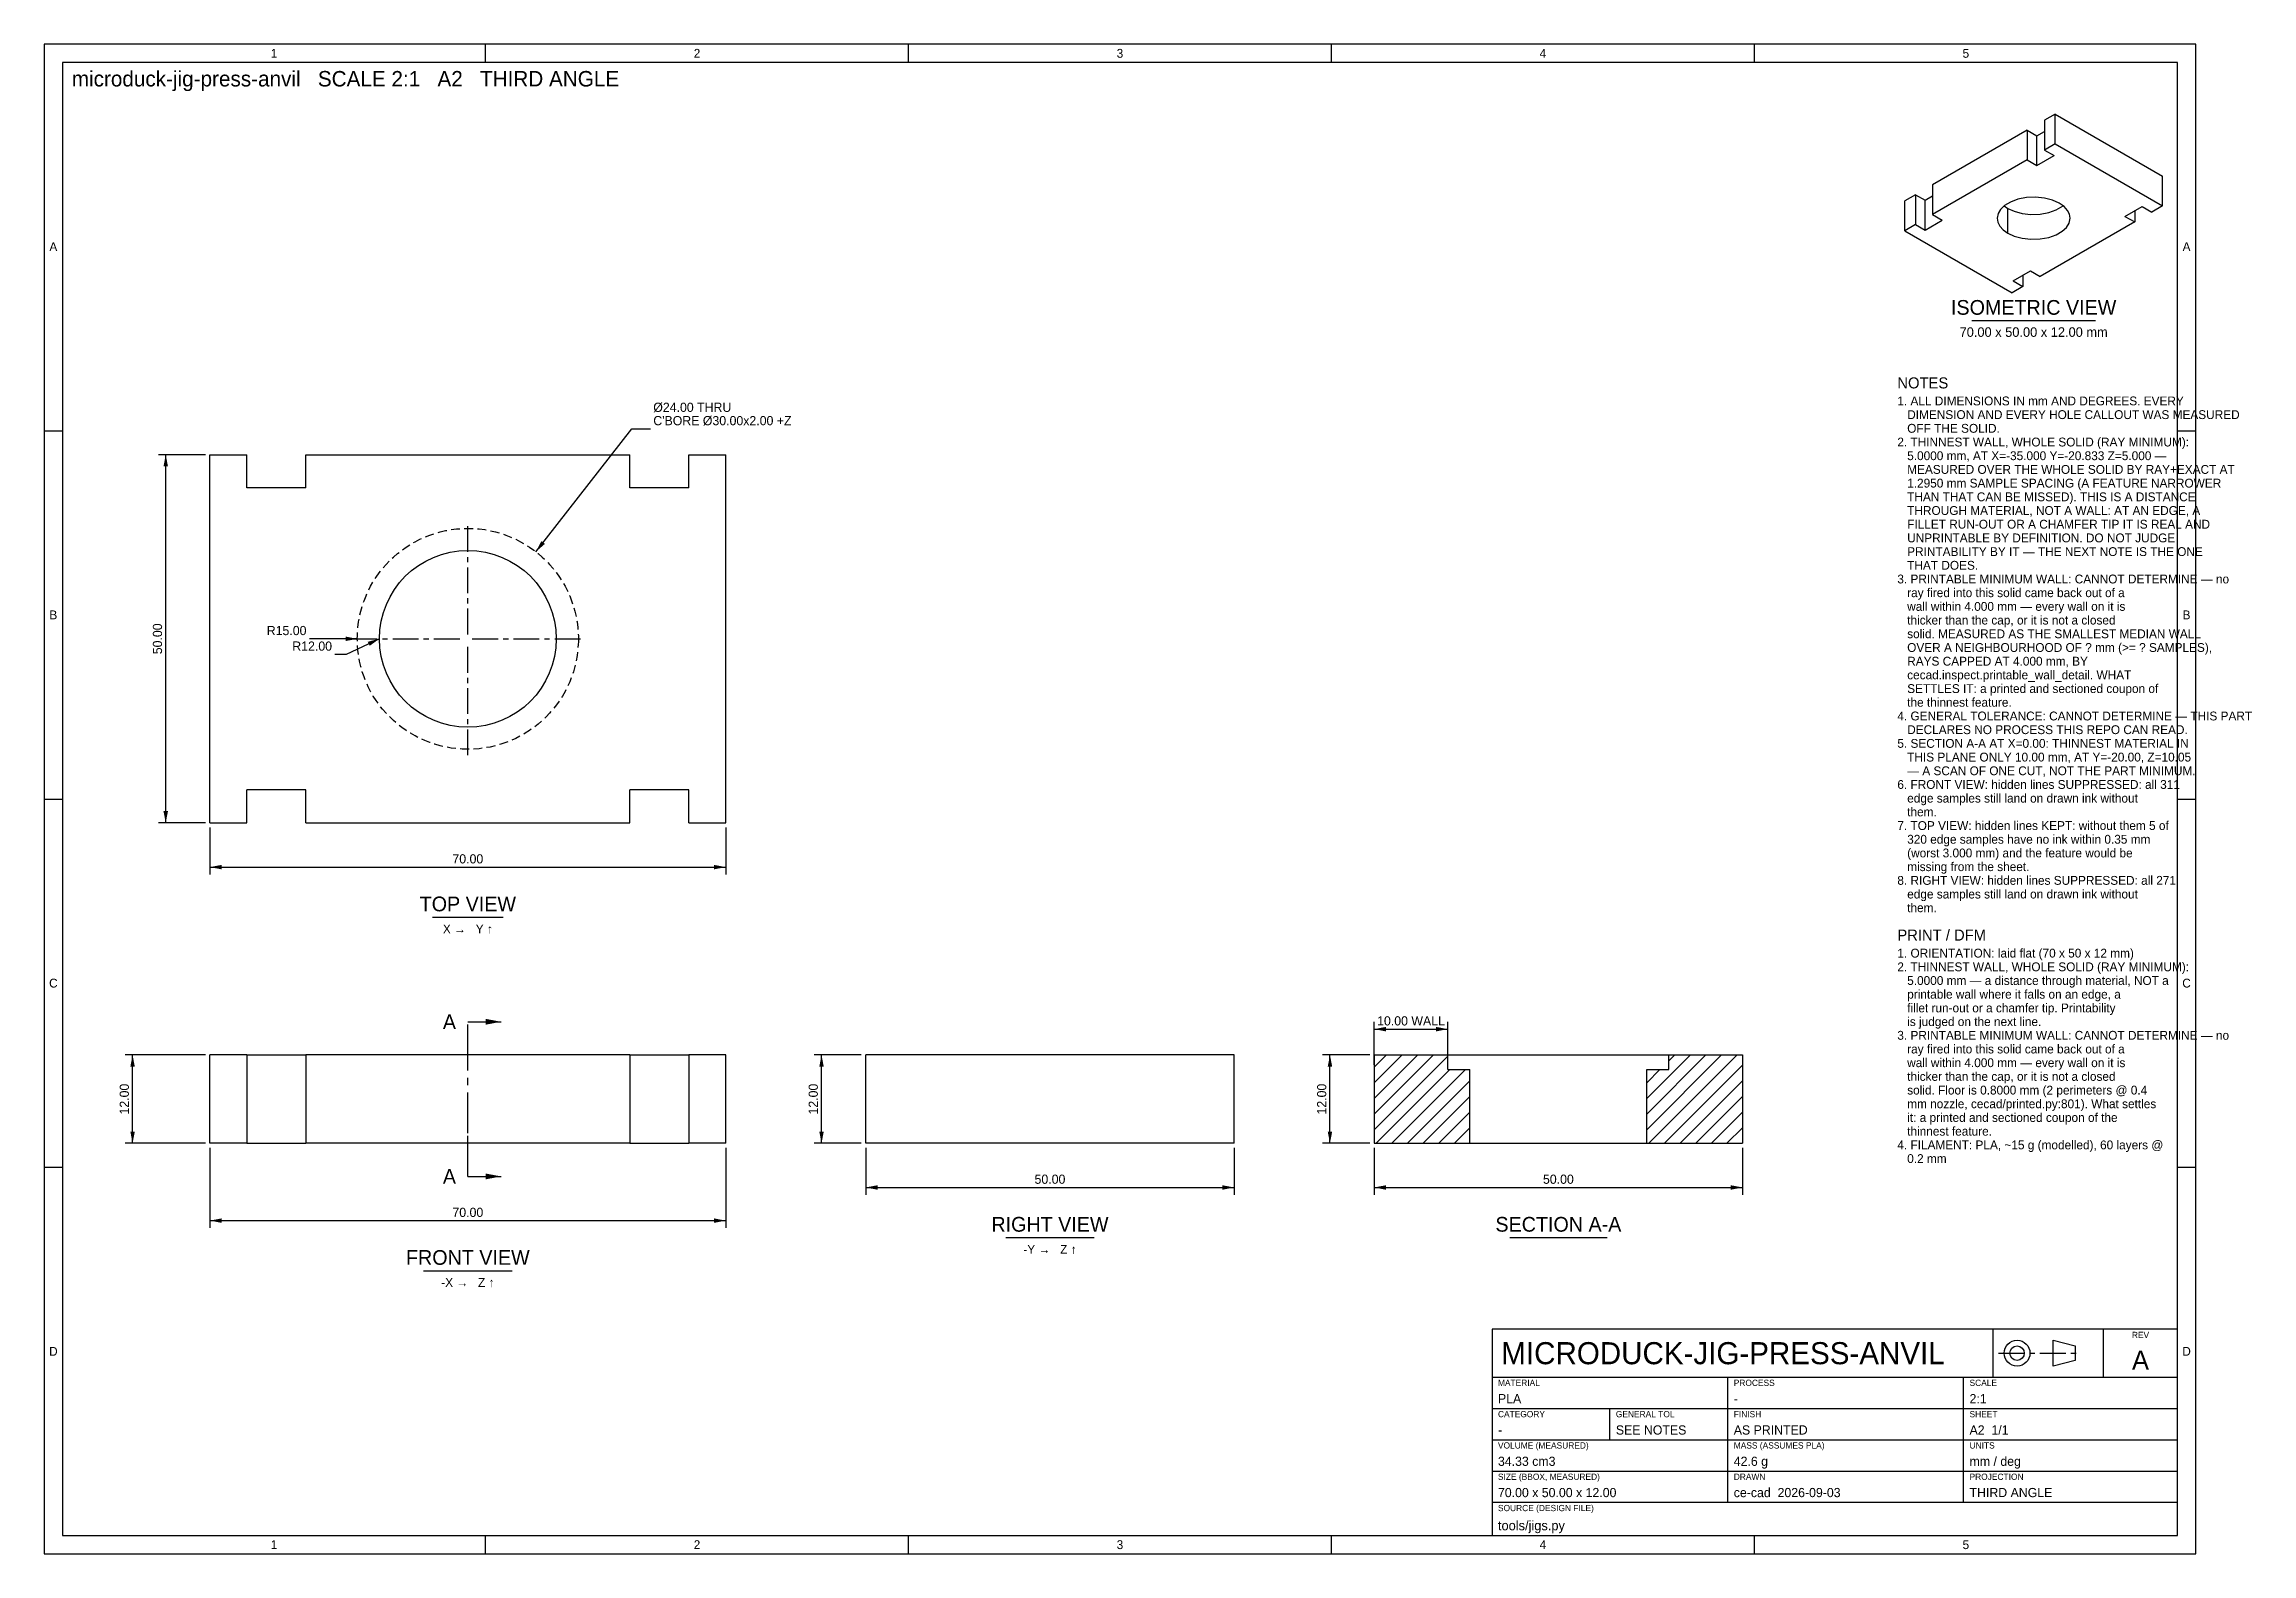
# Model space of a CAD drawing. Header units: millimetres. Extents: x 5 to 604, y 5 to 415.
import ezdxf
from ezdxf.enums import TextEntityAlignment as Align

# ---------------------------------------------------------------- set-up
doc = ezdxf.new("R2010")
doc.units = ezdxf.units.MM
for name, pattern in [('CENTER', [11.2, 7, -1.4, 1.4, -1.4]), ('HIDDEN', [3.6, 2.4, -1.2]), ('PHANTOM', [21, 11, -2, 2, -2, 2, -2])]:
    doc.linetypes.add(name, pattern=pattern)
for name, color, linetype in [('CENTER', 4, 'CENTER'), ('CUT', 1, 'PHANTOM'), ('CUTTHIN', 1, 'PHANTOM'), ('DIM', 3, 'CONTINUOUS'), ('FRAME', 7, 'CONTINUOUS'), ('HATCH', 5, 'CONTINUOUS'), ('HIDDEN', 8, 'HIDDEN'), ('SECTION', 7, 'CONTINUOUS'), ('TEXT', 3, 'CONTINUOUS'), ('TITLE', 7, 'CONTINUOUS'), ('VISIBLE', 7, 'CONTINUOUS')]:
    doc.layers.add(name, color=color, linetype=linetype)

msp = doc.modelspace()

# ---------------------------------------------------------------- linework, layer by layer
at = {"layer": 'CENTER'}
for p, q in [((120, 254.7), (120, 285.1)), ((88.4, 253.5), (118.8, 253.5)), ((120, 221.9), (120, 252.3)), ((121.2, 253.5), (151.6, 253.5)), ((535.5, 59.5), (557.75, 59.5))]:
    msp.add_line(p, q, dxfattribs=at)
at = {"layer": 'CUT'}
for p, q in [((120, 137.74), (120, 149.5)), ((120, 149.5), (129, 149.5)), ((120, 107.5), (120, 119.26)), ((120, 107.5), (129, 107.5))]:
    msp.add_line(p, q, dxfattribs=at)
for points in [[(129, 149.5), (124.8, 150.298), (124.8, 148.702)], [(129, 107.5), (124.8, 108.298), (124.8, 106.702)]]:
    msp.add_solid(points, dxfattribs=at)
at = {"layer": 'CUTTHIN'}
msp.add_line((120, 119.26), (120, 137.74), dxfattribs=at)
at = {"layer": 'DIM'}
for p, q in [((138.469844, 277.140323), (164.533281, 310.5)), ((164.533281, 310.5), (169.533281, 310.5)), ((48.8, 303.5), (36, 303.5)), ((38, 203.5), (38, 303.5)), ((80, 253.5), (77, 253.5)), ((90, 253.5), (80, 253.5)), ((96, 253.5), (86.936922, 249.273817)), ((86.936922, 249.273817), (83.936922, 249.273817)), ((48.8, 203.5), (36, 203.5)), ((50, 202.3), (50, 189.5)), ((190, 202.3), (190, 189.5)), ((50, 191.5), (190, 191.5)), ((366, 137.799999), (366, 149.5)), ((366, 147.5), (386, 147.5)), ((386, 137.799999), (386, 149.5)), ((48.8, 140.5), (27, 140.5)), ((29, 116.5), (29, 140.5)), ((226.8, 140.5), (214, 140.5)), ((216, 116.5), (216, 140.5)), ((364.8, 140.5), (352, 140.5)), ((354, 116.5), (354, 140.5)), ((48.8, 116.5), (27, 116.5)), ((50, 115.3), (50, 93.5)), ((190, 115.3), (190, 93.5)), ((226.8, 116.5), (214, 116.5)), ((228, 115.3), (228, 102.5)), ((328, 115.3), (328, 102.5)), ((364.8, 116.5), (352, 116.5)), ((366, 115.3), (366, 102.5)), ((466, 115.3), (466, 102.5)), ((228, 104.5), (328, 104.5)), ((366, 104.5), (466, 104.5)), ((50, 95.5), (190, 95.5))]:
    msp.add_line(p, q, dxfattribs=at)
for points in [[(38, 303.5), (37.392, 300.3), (38.608, 300.3)], [(138.469844, 277.140323), (140.919072, 279.287635), (139.96085, 280.036279)], [(90, 253.5), (86.8, 254.108), (86.8, 252.892)], [(96, 253.5), (92.842863, 252.698657), (93.356767, 251.596586)], [(38, 203.5), (38.608, 206.7), (37.392, 206.7)], [(50, 191.5), (53.2, 190.892), (53.2, 192.108)], [(190, 191.5), (186.8, 192.108), (186.8, 190.892)], [(366, 147.5), (369.2, 146.892), (369.2, 148.108)], [(386, 147.5), (382.8, 148.108), (382.8, 146.892)], [(29, 140.5), (28.392, 137.3), (29.608, 137.3)], [(216, 140.5), (215.392, 137.3), (216.608, 137.3)], [(354, 140.5), (353.392, 137.3), (354.608, 137.3)], [(29, 116.5), (29.608, 119.7), (28.392, 119.7)], [(216, 116.5), (216.608, 119.7), (215.392, 119.7)], [(354, 116.5), (354.608, 119.7), (353.392, 119.7)], [(228, 104.5), (231.2, 103.892), (231.2, 105.108)], [(328, 104.5), (324.8, 105.108), (324.8, 103.892)], [(366, 104.5), (369.2, 103.892), (369.2, 105.108)], [(466, 104.5), (462.8, 105.108), (462.8, 103.892)], [(50, 95.5), (53.2, 94.892), (53.2, 96.108)], [(190, 95.5), (186.8, 96.108), (186.8, 94.892)]]:
    msp.add_solid(points, dxfattribs=at)
at = {"layer": 'FRAME'}
for p, q in [((584, 410), (10, 410)), ((10, 410), (10, 10)), ((584, 10), (584, 410)), ((584, 66), (398, 66)), ((398, 66), (398, 10)), ((584, 10), (584, 66)), ((10, 10), (584, 10)), ((398, 10), (584, 10))]:
    msp.add_line(p, q, dxfattribs=at)
at = {"layer": 'HATCH'}
for p, q in [((366, 124.441128), (382.058872, 140.5)), ((366, 128.683769), (377.816231, 140.5)), ((366, 132.92641), (373.57359, 140.5)), ((366, 137.16905), (369.33095, 140.5)), ((366, 120.198488), (386, 140.198488)), ((440, 120.198488), (460.301512, 140.5)), ((440, 124.441128), (456.058872, 140.5)), ((440, 128.683769), (451.816231, 140.5)), ((440.544153, 116.5), (464.544153, 140.5)), ((446, 138.92641), (447.57359, 140.5)), ((366.544153, 116.5), (386.544153, 136.5)), ((370.786794, 116.5), (390.786794, 136.5)), ((375.029434, 116.5), (392, 133.470566)), ((440, 132.92641), (443.57359, 136.5)), ((444.786794, 116.5), (466, 137.713206)), ((449.029434, 116.5), (466, 133.470566)), ((379.272075, 116.5), (392, 129.227925)), ((453.272075, 116.5), (466, 129.227925)), ((383.514716, 116.5), (392, 124.985284)), ((387.757356, 116.5), (392, 120.742644)), ((457.514716, 116.5), (466, 124.985284)), ((461.757356, 116.5), (466, 120.742644)), ((391.999997, 116.5), (392, 116.500003)), ((465.999997, 116.5), (466, 116.500003))]:
    msp.add_line(p, q, dxfattribs=at)
at = {"layer": 'HIDDEN'}
msp.add_circle((120, 253.5), 30, dxfattribs=at)
msp.add_circle((120, 253.5), 30, dxfattribs=at)
at = {"layer": 'SECTION'}
for p, q in [((366, 140.5), (386, 140.5)), ((366, 140.5), (366, 116.5)), ((386, 136.5), (386, 140.5)), ((446, 140.5), (466, 140.5)), ((446, 136.5), (446, 140.5)), ((466, 140.5), (466, 116.5)), ((386, 136.5), (392, 136.5)), ((392, 116.5), (392, 136.5)), ((440, 116.5), (440, 136.5)), ((440, 136.5), (446, 136.5)), ((366, 116.5), (392, 116.5)), ((440, 116.5), (466, 116.5))]:
    msp.add_line(p, q, dxfattribs=at)
at = {"layer": 'TEXT'}
for p, q in [((528.2, 339.902577), (561.8, 339.902577)), ((110.4, 177.9), (129.6, 177.9)), ((266, 90.9), (290, 90.9)), ((402.8, 90.9), (429.2, 90.9)), ((108, 81.9), (132, 81.9))]:
    msp.add_line(p, q, dxfattribs=at)
at = {"layer": 'TITLE'}
for p, q in [((589, 415), (5, 415)), ((5, 415), (5, 5)), ((124.8, 410), (124.8, 415)), ((239.6, 410), (239.6, 415)), ((354.4, 410), (354.4, 415)), ((469.2, 410), (469.2, 415)), ((589, 5), (589, 415)), ((5, 310), (10, 310)), ((584, 310), (589, 310)), ((5, 210), (10, 210)), ((584, 210), (589, 210)), ((5, 110), (10, 110)), ((584, 110), (589, 110)), ((534, 53), (534, 66)), ((564, 53), (564, 66)), ((550.3, 56), (550.3, 63)), ((550.3, 63), (556.25, 61.46)), ((556.25, 61.46), (556.25, 57.54)), ((556.25, 57.54), (550.3, 56)), ((398, 53), (584, 53)), ((462, 19), (462, 53)), ((526, 19), (526, 53)), ((398, 44.5), (584, 44.5)), ((430, 36), (430, 44.5)), ((398, 36), (584, 36)), ((398, 27.5), (584, 27.5)), ((398, 19), (584, 19)), ((124.8, 5), (124.8, 10)), ((239.6, 5), (239.6, 10)), ((354.4, 5), (354.4, 10)), ((469.2, 5), (469.2, 10)), ((5, 5), (589, 5))]:
    msp.add_line(p, q, dxfattribs=at)
for radius in [3.5, 1.96]:
    msp.add_circle((540.5, 59.5), radius, dxfattribs=at)
at = {"layer": 'VISIBLE'}
for p, q in [((550.833333, 396), (547.916667, 394.316062)), ((550.833333, 387.917096), (550.833333, 396)), ((550.833333, 396), (580, 379.160617)), ((543.25, 391.62176), (517.583333, 376.803104)), ((543.25, 391.62176), (545.875, 390.106216)), ((543.25, 391.62176), (543.25, 383.538857)), ((545.875, 390.106216), (547.916667, 391.284973)), ((545.875, 382.023312), (545.875, 390.106216)), ((547.916667, 394.316062), (547.916667, 386.233158)), ((543.25, 383.538857), (517.583333, 368.7202)), ((543.25, 383.538857), (545.875, 382.023312)), ((545.875, 382.023312), (550.541667, 384.717613)), ((550.833333, 387.917096), (547.916667, 386.233158)), ((547.916667, 386.233158), (550.541667, 384.717613)), ((550.833333, 387.917096), (580, 371.077713)), ((580, 371.077713), (580, 379.160617)), ((512.916667, 374.108802), (510, 372.424864)), ((510, 364.34196), (510, 372.424864)), ((512.916667, 374.108802), (515.541667, 372.593258)), ((512.916667, 374.108802), (512.916667, 366.025899)), ((515.541667, 372.593258), (517.583333, 373.772015)), ((515.541667, 364.510354), (515.541667, 372.593258)), ((517.583333, 376.803104), (517.583333, 368.7202)), ((538.707923, 372.12231), (537.119086, 371.1687)), ((540.729861, 372.866254), (538.707923, 372.12231)), ((543.06594, 373.315174), (540.729861, 372.866254)), ((545.536372, 373.416917), (543.06594, 373.315174)), ((547.938772, 373.167664), (545.536372, 373.416917)), ((550.093727, 372.610651), (547.938772, 373.167664)), ((551.878701, 371.820128), (550.093727, 372.610651)), ((553.238973, 370.878397), (551.878701, 371.820128)), ((512.916667, 366.025899), (510, 364.34196)), ((512.916667, 366.025899), (515.541667, 364.510354)), ((515.541667, 364.510354), (520.208333, 367.204655)), ((517.583333, 368.7202), (520.208333, 367.204655)), ((535.35154, 368.988797), (535.100505, 367.709837)), ((535.100505, 367.709837), (535.279951, 366.626532)), ((535.279951, 366.626532), (535.824129, 365.564812)), ((536.006695, 370.098732), (535.35154, 368.988797)), ((535.824129, 365.564812), (536.761027, 364.541276)), ((537.119086, 371.1687), (536.006695, 370.098732)), ((537.001736, 371.077713), (538, 370.404138)), ((538, 370.404138), (539.75306, 369.598955)), ((538, 363.668385), (538, 370.404138)), ((539.75306, 369.598955), (541.882765, 369.020867)), ((541.882765, 369.020867), (544.271779, 368.745599)), ((544.271779, 368.745599), (546.744157, 368.819522)), ((546.744157, 368.819522), (549.097705, 369.242744)), ((572.416667, 366.699474), (546.75, 351.880817)), ((549.097705, 369.242744), (551.149289, 369.966519)), ((551.149289, 369.966519), (552.998264, 371.077713)), ((554.175871, 369.854862), (553.238973, 370.878397)), ((553.923718, 365.235485), (554.612825, 366.344358)), ((554.720049, 368.793142), (554.175871, 369.854862)), ((554.612825, 366.344358), (554.899495, 367.709837)), ((554.899495, 367.709837), (554.720049, 368.793142)), ((569.791667, 368.215018), (574.458333, 370.90932)), ((569.791667, 368.215018), (572.416667, 366.699474)), ((572.416667, 369.730563), (572.416667, 366.699474)), ((574.458333, 370.90932), (577.083333, 369.393775)), ((580, 371.077713), (577.083333, 369.393775)), ((510, 364.34196), (539.166667, 347.502577)), ((536.761027, 364.541276), (538, 363.668385)), ((538, 363.668385), (539.75306, 362.863201)), ((539.75306, 362.863201), (541.882765, 362.285114)), ((541.882765, 362.285114), (544.271779, 362.009846)), ((544.271779, 362.009846), (546.744157, 362.083769)), ((546.744157, 362.083769), (549.097705, 362.506991)), ((549.097705, 362.506991), (551.149289, 363.230766)), ((551.149289, 363.230766), (552.774325, 364.171482)), ((552.774325, 364.171482), (553.923718, 365.235485)), ((542.083333, 349.186516), (539.166667, 347.502577)), ((539.458333, 350.70206), (544.125, 353.396361)), ((539.458333, 350.70206), (542.083333, 349.186516)), ((542.083333, 352.217605), (542.083333, 349.186516)), ((544.125, 353.396361), (546.75, 351.880817)), ((50, 203.5), (50, 303.5)), ((50, 303.5), (60, 303.5)), ((60, 294.5), (60, 303.5)), ((76, 294.5), (76, 303.5)), ((76, 303.5), (164, 303.5)), ((164, 294.5), (164, 303.5)), ((180, 294.5), (180, 303.5)), ((180, 303.5), (190, 303.5)), ((190, 203.5), (190, 303.5)), ((76, 294.5), (60, 294.5)), ((180, 294.5), (164, 294.5)), ((76, 212.5), (60, 212.5)), ((60, 203.5), (60, 212.5)), ((76, 203.5), (76, 212.5)), ((180, 212.5), (164, 212.5)), ((164, 203.5), (164, 212.5)), ((180, 203.5), (180, 212.5)), ((50, 203.5), (60, 203.5)), ((76, 203.5), (164, 203.5)), ((180, 203.5), (190, 203.5)), ((60, 140.5), (50, 140.5)), ((50, 116.5), (50, 140.5)), ((60, 140.5), (76, 140.5)), ((60, 140.5), (60, 116.5)), ((164, 140.5), (76, 140.5)), ((76, 140.5), (76, 116.5)), ((164, 140.5), (180, 140.5)), ((164, 140.5), (164, 116.5)), ((180, 140.5), (180, 116.5)), ((190, 140.5), (180, 140.5)), ((190, 116.5), (190, 140.5)), ((328, 140.5), (228, 140.5)), ((228, 116.5), (228, 140.5)), ((328, 116.5), (328, 140.5)), ((366, 140.5), (466, 140.5)), ((60, 116.5), (50, 116.5)), ((60, 116.5), (76, 116.5)), ((164, 116.5), (76, 116.5)), ((164, 116.5), (180, 116.5)), ((190, 116.5), (180, 116.5)), ((328, 116.5), (228, 116.5)), ((366, 116.5), (466, 116.5))]:
    msp.add_line(p, q, dxfattribs=at)
msp.add_circle((120, 253.5), 24, dxfattribs=at)

# ---------------------------------------------------------------- texts
at = {"layer": 'TEXT'}
for s, height, p in [('microduck-jig-press-anvil   SCALE 2:1   A2   THIRD ANGLE', 4.2, (12.5, 403.5)), ('NOTES', 3, (508, 321.502577)), ('Ø24.00 THRU', 2.5, (170.333281, 315.125)), ('1. ALL DIMENSIONS IN mm AND DEGREES. EVERY', 2.4, (508, 316.902577)), ("C'BORE Ø30.00x2.00 +Z", 2.5, (170.333281, 311.5)), ('   OFF THE SOLID.', 2.4, (508, 309.462577)), ('   DIMENSION AND EVERY HOLE CALLOUT WAS MEASURED', 2.4, (508, 313.182577)), ('2. THINNEST WALL, WHOLE SOLID (RAY MINIMUM):', 2.4, (508, 305.742577)), ('   5.0000 mm, AT X=-35.000 Y=-20.833 Z=5.000 —', 2.4, (508, 302.022577)), ('   MEASURED OVER THE WHOLE SOLID BY RAY+EXACT AT', 2.4, (508, 298.302577)), ('   1.2950 mm SAMPLE SPACING (A FEATURE NARROWER', 2.4, (508, 294.582577)), ('   THAN THAT CAN BE MISSED). THIS IS A DISTANCE', 2.4, (508, 290.862577)), ('   THROUGH MATERIAL, NOT A WALL: AT AN EDGE, A', 2.4, (508, 287.142577)), ('   UNPRINTABLE BY DEFINITION. DO NOT JUDGE', 2.4, (508, 279.702577)), ('   FILLET RUN-OUT OR A CHAMFER TIP IT IS REAL AND', 2.4, (508, 283.422577)), ('   PRINTABILITY BY IT — THE NEXT NOTE IS THE ONE', 2.4, (508, 275.982577)), ('3. PRINTABLE MINIMUM WALL: CANNOT DETERMINE — no', 2.4, (508, 268.542577)), ('   THAT DOES.', 2.4, (508, 272.262577)), ('   ray fired into this solid came back out of a', 2.4, (508, 264.822577)), ('   wall within 4.000 mm — every wall on it is', 2.4, (508, 261.102577)), ('   thicker than the cap, or it is not a closed', 2.4, (508, 257.382577)), ('   solid. MEASURED AS THE SMALLEST MEDIAN WALL', 2.4, (508, 253.662577)), ('   OVER A NEIGHBOURHOOD OF ? mm (>= ? SAMPLES),', 2.4, (508, 249.942577)), ('   RAYS CAPPED AT 4.000 mm, BY', 2.4, (508, 246.222577)), ('   cecad.inspect.printable_wall_detail. WHAT', 2.4, (508, 242.502577)), ('   SETTLES IT: a printed and sectioned coupon of', 2.4, (508, 238.782577)), ('4. GENERAL TOLERANCE: CANNOT DETERMINE — THIS PART', 2.4, (508, 231.342577)), ('   the thinnest feature.', 2.4, (508, 235.062577)), ('   DECLARES NO PROCESS THIS REPO CAN READ.', 2.4, (508, 227.622577)), ('5. SECTION A-A AT X=0.00: THINNEST MATERIAL IN', 2.4, (508, 223.902577)), ('   THIS PLANE ONLY 10.00 mm, AT Y=-20.00, Z=10.05', 2.4, (508, 220.182577)), ('   — A SCAN OF ONE CUT, NOT THE PART MINIMUM.', 2.4, (508, 216.462577)), ('6. FRONT VIEW: hidden lines SUPPRESSED: all 311', 2.4, (508, 212.742577)), ('   edge samples still land on drawn ink without', 2.4, (508, 209.022577)), ('7. TOP VIEW: hidden lines KEPT: without them 5 of', 2.4, (508, 201.582577)), ('   them.', 2.4, (508, 205.302577)), ('   320 edge samples have no ink within 0.35 mm', 2.4, (508, 197.862577)), ('   (worst 3.000 mm) and the feature would be', 2.4, (508, 194.142577)), ('   missing from the sheet.', 2.4, (508, 190.422577)), ('8. RIGHT VIEW: hidden lines SUPPRESSED: all 271', 2.4, (508, 186.702577)), ('   them.', 2.4, (508, 179.262577)), ('   edge samples still land on drawn ink without', 2.4, (508, 182.982577)), ('PRINT / DFM', 3, (508, 171.542577)), ('1. ORIENTATION: laid flat (70 x 50 x 12 mm)', 2.4, (508, 166.942577)), ('2. THINNEST WALL, WHOLE SOLID (RAY MINIMUM):', 2.4, (508, 163.222577)), ('   5.0000 mm — a distance through material, NOT a', 2.4, (508, 159.502577)), ('   printable wall where it falls on an edge, a', 2.4, (508, 155.782577)), ('   fillet run-out or a chamfer tip. Printability', 2.4, (508, 152.062577)), ('   is judged on the next line.', 2.4, (508, 148.342577)), ('3. PRINTABLE MINIMUM WALL: CANNOT DETERMINE — no', 2.4, (508, 144.622577)), ('   wall within 4.000 mm — every wall on it is', 2.4, (508, 137.182577)), ('   ray fired into this solid came back out of a', 2.4, (508, 140.902577)), ('   thicker than the cap, or it is not a closed', 2.4, (508, 133.462577)), ('   solid. Floor is 0.8000 mm (2 perimeters @ 0.4', 2.4, (508, 129.742577)), ('   mm nozzle, cecad/printed.py:801). What settles', 2.4, (508, 126.022577)), ('   thinnest feature.', 2.4, (508, 118.582577)), ('   it: a printed and sectioned coupon of the', 2.4, (508, 122.302577)), ('4. FILAMENT: PLA, ~15 g (modelled), 60 layers @', 2.4, (508, 114.862577)), ('   0.2 mm', 2.4, (508, 111.142577)), ('PLA', 2.5, (399.6, 45.9)), ('2:1', 2.5, (527.6, 45.9)), ('-', 2.5, (463.6, 45.9)), ('-', 2.5, (399.6, 37.4)), ('SEE NOTES', 2.5, (431.6, 37.4)), ('AS PRINTED', 2.5, (463.6, 37.4)), ('A2  1/1', 2.5, (527.6, 37.4)), ('34.33 cm3', 2.5, (399.6, 28.9)), ('42.6 g', 2.5, (463.6, 28.9)), ('mm / deg', 2.5, (527.6, 28.9)), ('70.00 x 50.00 x 12.00', 2.5, (399.6, 20.4)), ('ce-cad  2026-09-03', 2.5, (463.6, 20.4)), ('THIRD ANGLE', 2.5, (527.6, 20.4)), ('tools/jigs.py', 2.6, (399.6, 11.4))]:
    msp.add_text(s, height=height, dxfattribs=at).set_placement(p)
for s, height, p in [('ISOMETRIC VIEW', 4, (545, 341.502577)), ('70.00 x 50.00 x 12.00 mm', 2.6, (545, 335.502577)), ('70.00', 2.5, (120, 192.5)), ('TOP VIEW', 4, (120, 179.5)), ('X →   Y ↑', 2.4, (120, 173.5)), ('10.00 WALL', 2.5, (376, 148.5)), ('50.00', 2.5, (278, 105.5)), ('50.00', 2.5, (416, 105.5)), ('70.00', 2.5, (120, 96.5)), ('RIGHT VIEW', 4, (278, 92.5)), ('SECTION A-A', 4, (416, 92.5)), ('FRONT VIEW', 4, (120, 83.5)), ('-Y →   Z ↑', 2.4, (278, 86.5)), ('-X →   Z ↑', 2.4, (120, 77.5)), ('A', 5.2, (574, 55))]:
    msp.add_text(s, height=height, dxfattribs=at).set_placement(p, align=Align.CENTER)
for s, p in [('50.00', (37, 253.5)), ('12.00', (28, 128.5)), ('12.00', (215, 128.5)), ('12.00', (353, 128.5))]:
    msp.add_text(s, height=2.5, rotation=90, dxfattribs=at).set_placement(p, align=Align.CENTER)
for s, p in [('R15.00', (76.2, 254.5)), ('R12.00', (83.136922, 250.273817))]:
    msp.add_text(s, height=2.5, dxfattribs=at).set_placement(p, align=Align.RIGHT)
for p in [(115, 149.5), (115, 107.5)]:
    msp.add_text('A', height=4, dxfattribs=at).set_placement(p, align=Align.MIDDLE_CENTER)
msp.add_text('MICRODUCK-JIG-PRESS-ANVIL', height=6, dxfattribs=at).set_placement((400.5, 59.5), align=Align.MIDDLE_LEFT)
at = {"layer": 'TITLE'}
for s, p in [('1', (67.4, 412.5)), ('2', (182.2, 412.5)), ('3', (297, 412.5)), ('4', (411.8, 412.5)), ('5', (526.6, 412.5)), ('A', (7.5, 360)), ('A', (586.5, 360)), ('B', (7.5, 260)), ('B', (586.5, 260)), ('C', (7.5, 160)), ('C', (586.5, 160)), ('D', (7.5, 60)), ('D', (586.5, 60)), ('1', (67.4, 7.5)), ('2', (182.2, 7.5)), ('3', (297, 7.5)), ('4', (411.8, 7.5)), ('5', (526.6, 7.5))]:
    msp.add_text(s, height=2.4, dxfattribs=at).set_placement(p, align=Align.MIDDLE_CENTER)
msp.add_text('REV', height=1.7, dxfattribs=at).set_placement((574, 63.6), align=Align.CENTER)
for s, p in [('MATERIAL', (399.6, 50.6)), ('PROCESS', (463.6, 50.6)), ('SCALE', (527.6, 50.6)), ('CATEGORY', (399.6, 42.1)), ('GENERAL TOL', (431.6, 42.1)), ('FINISH', (463.6, 42.1)), ('SHEET', (527.6, 42.1)), ('VOLUME (MEASURED)', (399.6, 33.6)), ('MASS (ASSUMES PLA)', (463.6, 33.6)), ('UNITS', (527.6, 33.6)), ('SIZE (BBOX, MEASURED)', (399.6, 25.1)), ('DRAWN', (463.6, 25.1)), ('PROJECTION', (527.6, 25.1)), ('SOURCE (DESIGN FILE)', (399.6, 16.6))]:
    msp.add_text(s, height=1.7, dxfattribs=at).set_placement(p)

doc.saveas('drawing.dxf')
